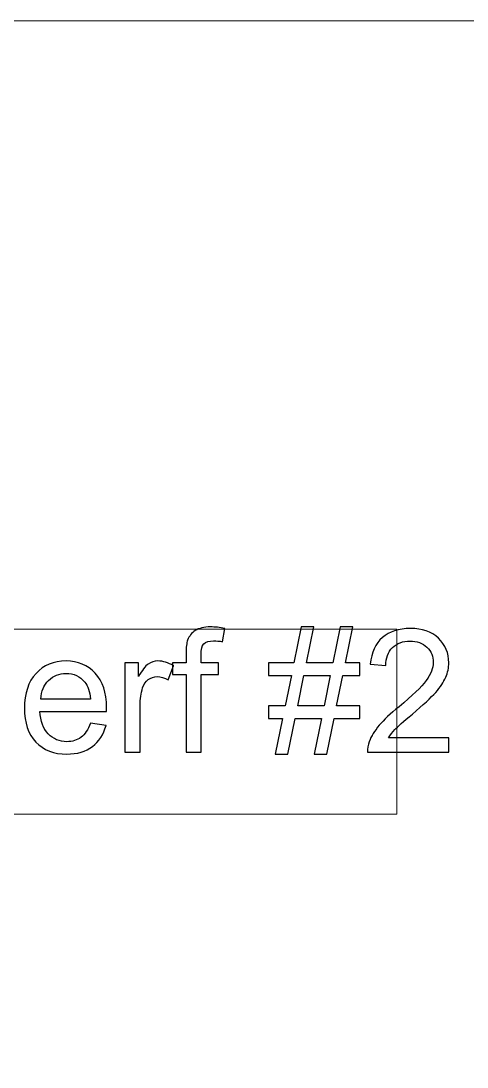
# Model space of a CAD drawing. Header units: centimetres. Extents: x -29.7 to 21.6, y -14.4 to 13.7.
# Drawn here: x 7.492 to 8.999, y 10.163 to 13.695 of the extents above; entities that cross this region are included whole.
import ezdxf

# ---------------------------------------------------------------- set-up
doc = ezdxf.new("R2010")
doc.units = ezdxf.units.CM
doc.header["$MEASUREMENT"] = 0
doc.layers.add('Layer 1', color=7, linetype='Continuous')

msp = doc.modelspace()

# ---------------------------------------------------------------- linework, layer by layer
at = {"layer": 'Layer 1', "color": 1, "lineweight": 9}
for points, knots in [([(1.28938, 9.70732), (1.28938, 9.70732), (1.28938, 13.6953), (1.28938, 13.6953), (1.28938, 13.6953), (1.28938, 13.6953), (11.25933, 13.6953), (11.25933, 13.6953), (11.25933, 13.6953), (11.25933, 13.6953), (11.25933, 9.70732), (11.25933, 9.70732)], [0, 0, 0, 0, 0.25, 0.25, 0.25, 0.25, 0.5, 0.5, 0.5, 0.5, 1, 1, 1, 1]), ([(8.76143, 11.01684), (8.76143, 11.01684), (4.28579, 11.01684), (4.28579, 11.01684), (4.28579, 11.01684), (4.28579, 11.01684), (4.28579, 11.64086), (4.28579, 11.64086), (4.28579, 11.64086), (4.28579, 11.64086), (8.76143, 11.64086), (8.76143, 11.64086), (8.76143, 11.64086), (8.76143, 11.64086), (8.76143, 11.01684), (8.76143, 11.01684)], [0, 0, 0, 0, 0.2, 0.2, 0.2, 0.2, 0.4, 0.4, 0.4, 0.4, 0.6, 0.6, 0.6, 0.6, 1, 1, 1, 1]), ([(8.76143, 11.01684), (8.76143, 11.01684), (4.28579, 11.01684), (4.28579, 11.01684), (4.28579, 11.01684), (4.28579, 11.01684), (4.28579, 11.64086), (4.28579, 11.64086), (4.28579, 11.64086), (4.28579, 11.64086), (8.76143, 11.64086), (8.76143, 11.64086), (8.76143, 11.64086), (8.76143, 11.64086), (8.76143, 11.01684), (8.76143, 11.01684)], [0, 0, 0, 0, 0.2, 0.2, 0.2, 0.2, 0.4, 0.4, 0.4, 0.4, 0.6, 0.6, 0.6, 0.6, 1, 1, 1, 1]), ([(8.05008, 11.22593), (8.05008, 11.22593), (8.05008, 11.48802), (8.05008, 11.48802), (8.05008, 11.48802), (8.05008, 11.48802), (8.00475, 11.48802), (8.00475, 11.48802), (8.00475, 11.48802), (8.00475, 11.48802), (8.00475, 11.52753), (8.00475, 11.52753), (8.00475, 11.52753), (8.00475, 11.52753), (8.05008, 11.52753), (8.05008, 11.52753), (8.05008, 11.52753), (8.05008, 11.52753), (8.05008, 11.55949), (8.05008, 11.55949), (8.05008, 11.55949), (8.05008, 11.57974), (8.05182, 11.59475), (8.0554, 11.60453), (8.0554, 11.60453), (8.06034, 11.6177), (8.06887, 11.62845), (8.08126, 11.63668), (8.08126, 11.63668), (8.09356, 11.64492), (8.1109, 11.64899), (8.13318, 11.64899), (8.13318, 11.64899), (8.14761, 11.64899), (8.16349, 11.64724), (8.18093, 11.64385), (8.18093, 11.64385), (8.18093, 11.64385), (8.17327, 11.59911), (8.17327, 11.59911), (8.17327, 11.59911), (8.16262, 11.60095), (8.15265, 11.60191), (8.14315, 11.60191), (8.14315, 11.60191), (8.12766, 11.60191), (8.11671, 11.59862), (8.11022, 11.59204), (8.11022, 11.59204), (8.10383, 11.58545), (8.10063, 11.57315), (8.10063, 11.55513), (8.10063, 11.55513), (8.10063, 11.55513), (8.10063, 11.52753), (8.10063, 11.52753), (8.10063, 11.52753), (8.10063, 11.52753), (8.15933, 11.52753), (8.15933, 11.52753), (8.15933, 11.52753), (8.15933, 11.52753), (8.15933, 11.48802), (8.15933, 11.48802), (8.15933, 11.48802), (8.15933, 11.48802), (8.10122, 11.48802), (8.10122, 11.48802), (8.10122, 11.48802), (8.10122, 11.48802), (8.10122, 11.22593), (8.10122, 11.22593), (8.10122, 11.22593), (8.10122, 11.22593), (8.05008, 11.22593), (8.05008, 11.22593)], [0, 0, 0, 0, 0.05, 0.05, 0.05, 0.05, 0.1, 0.1, 0.1, 0.1, 0.15, 0.15, 0.15, 0.15, 0.2, 0.2, 0.2, 0.2, 0.25, 0.25, 0.25, 0.25, 0.3, 0.3, 0.3, 0.3, 0.35, 0.35, 0.35, 0.35, 0.4, 0.4, 0.4, 0.4, 0.45, 0.45, 0.45, 0.45, 0.5, 0.5, 0.5, 0.5, 0.55, 0.55, 0.55, 0.55, 0.6, 0.6, 0.6, 0.6, 0.65, 0.65, 0.65, 0.65, 0.7, 0.7, 0.7, 0.7, 0.75, 0.75, 0.75, 0.75, 0.8, 0.8, 0.8, 0.8, 0.85, 0.85, 0.85, 0.85, 0.9, 0.9, 0.9, 0.9, 1, 1, 1, 1]), ([(8.35148, 11.21896), (8.35148, 11.21896), (8.37617, 11.33983), (8.37617, 11.33983), (8.37617, 11.33983), (8.37617, 11.33983), (8.32823, 11.33983), (8.32823, 11.33983), (8.32823, 11.33983), (8.32823, 11.33983), (8.32823, 11.38225), (8.32823, 11.38225), (8.32823, 11.38225), (8.32823, 11.38225), (8.38479, 11.38225), (8.38479, 11.38225), (8.38479, 11.38225), (8.38479, 11.38225), (8.40581, 11.48511), (8.40581, 11.48511), (8.40581, 11.48511), (8.40581, 11.48511), (8.32823, 11.48511), (8.32823, 11.48511), (8.32823, 11.48511), (8.32823, 11.48511), (8.32823, 11.52753), (8.32823, 11.52753), (8.32823, 11.52753), (8.32823, 11.52753), (8.41443, 11.52753), (8.41443, 11.52753), (8.41443, 11.52753), (8.41443, 11.52753), (8.43923, 11.64899), (8.43923, 11.64899), (8.43923, 11.64899), (8.43923, 11.64899), (8.48184, 11.64899), (8.48184, 11.64899), (8.48184, 11.64899), (8.48184, 11.64899), (8.45705, 11.52753), (8.45705, 11.52753), (8.45705, 11.52753), (8.45705, 11.52753), (8.54567, 11.52753), (8.54567, 11.52753), (8.54567, 11.52753), (8.54567, 11.52753), (8.57046, 11.64899), (8.57046, 11.64899), (8.57046, 11.64899), (8.57046, 11.64899), (8.61298, 11.64899), (8.61298, 11.64899), (8.61298, 11.64899), (8.61298, 11.64899), (8.58819, 11.52753), (8.58819, 11.52753), (8.58819, 11.52753), (8.58819, 11.52753), (8.63739, 11.52753), (8.63739, 11.52753), (8.63739, 11.52753), (8.63739, 11.52753), (8.63739, 11.48511), (8.63739, 11.48511), (8.63739, 11.48511), (8.63739, 11.48511), (8.57957, 11.48511), (8.57957, 11.48511), (8.57957, 11.48511), (8.57957, 11.48511), (8.55855, 11.38225), (8.55855, 11.38225), (8.55855, 11.38225), (8.55855, 11.38225), (8.63739, 11.38225), (8.63739, 11.38225), (8.63739, 11.38225), (8.63739, 11.38225), (8.63739, 11.33983), (8.63739, 11.33983), (8.63739, 11.33983), (8.63739, 11.33983), (8.54993, 11.33983), (8.54993, 11.33983), (8.54993, 11.33983), (8.54993, 11.33983), (8.52523, 11.21896), (8.52523, 11.21896), (8.52523, 11.21896), (8.52523, 11.21896), (8.48262, 11.21896), (8.48262, 11.21896), (8.48262, 11.21896), (8.48262, 11.21896), (8.50731, 11.33983), (8.50731, 11.33983), (8.50731, 11.33983), (8.50731, 11.33983), (8.41869, 11.33983), (8.41869, 11.33983), (8.41869, 11.33983), (8.41869, 11.33983), (8.39399, 11.21896), (8.39399, 11.21896), (8.39399, 11.21896), (8.39399, 11.21896), (8.35148, 11.21896), (8.35148, 11.21896)], [0, 0, 0, 0, 0.0344828, 0.0344828, 0.0344828, 0.0344828, 0.0689655, 0.0689655, 0.0689655, 0.0689655, 0.1034483, 0.1034483, 0.1034483, 0.1034483, 0.137931, 0.137931, 0.137931, 0.137931, 0.1724138, 0.1724138, 0.1724138, 0.1724138, 0.2068966, 0.2068966, 0.2068966, 0.2068966, 0.2413793, 0.2413793, 0.2413793, 0.2413793, 0.2758621, 0.2758621, 0.2758621, 0.2758621, 0.3103448, 0.3103448, 0.3103448, 0.3103448, 0.3448276, 0.3448276, 0.3448276, 0.3448276, 0.3793103, 0.3793103, 0.3793103, 0.3793103, 0.4137931, 0.4137931, 0.4137931, 0.4137931, 0.4482759, 0.4482759, 0.4482759, 0.4482759, 0.4827586, 0.4827586, 0.4827586, 0.4827586, 0.5172414, 0.5172414, 0.5172414, 0.5172414, 0.5517241, 0.5517241, 0.5517241, 0.5517241, 0.5862069, 0.5862069, 0.5862069, 0.5862069, 0.6206897, 0.6206897, 0.6206897, 0.6206897, 0.6551724, 0.6551724, 0.6551724, 0.6551724, 0.6896552, 0.6896552, 0.6896552, 0.6896552, 0.7241379, 0.7241379, 0.7241379, 0.7241379, 0.7586207, 0.7586207, 0.7586207, 0.7586207, 0.7931034, 0.7931034, 0.7931034, 0.7931034, 0.8275862, 0.8275862, 0.8275862, 0.8275862, 0.862069, 0.862069, 0.862069, 0.862069, 0.8965517, 0.8965517, 0.8965517, 0.8965517, 0.9310345, 0.9310345, 0.9310345, 0.9310345, 1, 1, 1, 1]), ([(8.93792, 11.27474), (8.93792, 11.27474), (8.93792, 11.22593), (8.93792, 11.22593), (8.93792, 11.22593), (8.93792, 11.22593), (8.66247, 11.22593), (8.66247, 11.22593), (8.66247, 11.22593), (8.66209, 11.23823), (8.66412, 11.25005), (8.66848, 11.26148), (8.66848, 11.26148), (8.67555, 11.28017), (8.68688, 11.29867), (8.70247, 11.31678), (8.70247, 11.31678), (8.71807, 11.33489), (8.74034, 11.35581), (8.7693, 11.37954), (8.7693, 11.37954), (8.81434, 11.41663), (8.84494, 11.44598), (8.86092, 11.46768), (8.86092, 11.46768), (8.877, 11.48937), (8.88504, 11.5099), (8.88504, 11.52927), (8.88504, 11.52927), (8.88504, 11.54952), (8.87778, 11.56656), (8.86325, 11.58051), (8.86325, 11.58051), (8.84872, 11.59436), (8.82974, 11.60133), (8.8064, 11.60133), (8.8064, 11.60133), (8.7817, 11.60133), (8.76194, 11.59397), (8.74712, 11.57925), (8.74712, 11.57925), (8.7323, 11.56463), (8.72485, 11.54429), (8.72465, 11.51823), (8.72465, 11.51823), (8.72465, 11.51823), (8.67235, 11.52346), (8.67235, 11.52346), (8.67235, 11.52346), (8.67594, 11.56259), (8.68949, 11.59242), (8.71293, 11.61296), (8.71293, 11.61296), (8.73647, 11.63349), (8.76795, 11.64376), (8.80756, 11.64376), (8.80756, 11.64376), (8.84746, 11.64376), (8.87913, 11.63271), (8.90238, 11.61053), (8.90238, 11.61053), (8.92572, 11.58836), (8.93734, 11.56085), (8.93734, 11.52811), (8.93734, 11.52811), (8.93734, 11.51145), (8.93395, 11.49509), (8.92708, 11.47901), (8.92708, 11.47901), (8.9203, 11.46283), (8.90896, 11.44588), (8.89318, 11.42806), (8.89318, 11.42806), (8.87729, 11.41034), (8.85105, 11.38583), (8.81444, 11.35484), (8.81444, 11.35484), (8.78373, 11.32908), (8.76397, 11.31165), (8.75526, 11.30244), (8.75526, 11.30244), (8.74654, 11.29324), (8.73937, 11.28404), (8.73366, 11.27474), (8.73366, 11.27474), (8.73366, 11.27474), (8.93792, 11.27474), (8.93792, 11.27474)], [0, 0, 0, 0, 0.0434783, 0.0434783, 0.0434783, 0.0434783, 0.0869565, 0.0869565, 0.0869565, 0.0869565, 0.1304348, 0.1304348, 0.1304348, 0.1304348, 0.173913, 0.173913, 0.173913, 0.173913, 0.2173913, 0.2173913, 0.2173913, 0.2173913, 0.2608696, 0.2608696, 0.2608696, 0.2608696, 0.3043478, 0.3043478, 0.3043478, 0.3043478, 0.3478261, 0.3478261, 0.3478261, 0.3478261, 0.3913043, 0.3913043, 0.3913043, 0.3913043, 0.4347826, 0.4347826, 0.4347826, 0.4347826, 0.4782609, 0.4782609, 0.4782609, 0.4782609, 0.5217391, 0.5217391, 0.5217391, 0.5217391, 0.5652174, 0.5652174, 0.5652174, 0.5652174, 0.6086957, 0.6086957, 0.6086957, 0.6086957, 0.6521739, 0.6521739, 0.6521739, 0.6521739, 0.6956522, 0.6956522, 0.6956522, 0.6956522, 0.7391304, 0.7391304, 0.7391304, 0.7391304, 0.7826087, 0.7826087, 0.7826087, 0.7826087, 0.826087, 0.826087, 0.826087, 0.826087, 0.8695652, 0.8695652, 0.8695652, 0.8695652, 0.9130435, 0.9130435, 0.9130435, 0.9130435, 1, 1, 1, 1]), ([(7.72688, 11.32356), (7.72688, 11.32356), (7.77976, 11.31658), (7.77976, 11.31658), (7.77976, 11.31658), (7.77153, 11.28588), (7.75613, 11.26196), (7.73366, 11.24501), (7.73366, 11.24501), (7.71119, 11.22806), (7.68252, 11.21954), (7.64756, 11.21954), (7.64756, 11.21954), (7.60359, 11.21954), (7.56872, 11.2331), (7.54296, 11.26022), (7.54296, 11.26022), (7.51719, 11.28724), (7.50431, 11.3253), (7.50431, 11.37421), (7.50431, 11.37421), (7.50431, 11.42477), (7.51729, 11.46409), (7.54334, 11.49199), (7.54334, 11.49199), (7.5694, 11.51998), (7.6032, 11.53392), (7.64475, 11.53392), (7.64475, 11.53392), (7.68494, 11.53392), (7.71778, 11.52027), (7.74325, 11.49286), (7.74325, 11.49286), (7.76872, 11.46545), (7.78151, 11.4269), (7.78151, 11.37721), (7.78151, 11.37721), (7.78151, 11.37421), (7.78141, 11.36966), (7.78122, 11.36366), (7.78122, 11.36366), (7.78122, 11.36366), (7.55661, 11.36366), (7.55661, 11.36366), (7.55661, 11.36366), (7.55855, 11.33063), (7.56785, 11.30525), (7.5847, 11.28772), (7.5847, 11.28772), (7.60146, 11.27019), (7.62247, 11.26138), (7.64756, 11.26138), (7.64756, 11.26138), (7.66625, 11.26138), (7.68223, 11.26632), (7.6954, 11.2762), (7.6954, 11.2762), (7.70867, 11.28608), (7.71913, 11.30186), (7.72688, 11.32356)], [0, 0, 0, 0, 0.0625, 0.0625, 0.0625, 0.0625, 0.125, 0.125, 0.125, 0.125, 0.1875, 0.1875, 0.1875, 0.1875, 0.25, 0.25, 0.25, 0.25, 0.3125, 0.3125, 0.3125, 0.3125, 0.375, 0.375, 0.375, 0.375, 0.4375, 0.4375, 0.4375, 0.4375, 0.5, 0.5, 0.5, 0.5, 0.5625, 0.5625, 0.5625, 0.5625, 0.625, 0.625, 0.625, 0.625, 0.6875, 0.6875, 0.6875, 0.6875, 0.75, 0.75, 0.75, 0.75, 0.8125, 0.8125, 0.8125, 0.8125, 0.875, 0.875, 0.875, 0.875, 1, 1, 1, 1]), ([(7.84378, 11.22593), (7.84378, 11.22593), (7.84378, 11.52753), (7.84378, 11.52753), (7.84378, 11.52753), (7.84378, 11.52753), (7.88969, 11.52753), (7.88969, 11.52753), (7.88969, 11.52753), (7.88969, 11.52753), (7.88969, 11.48133), (7.88969, 11.48133), (7.88969, 11.48133), (7.90141, 11.50274), (7.91226, 11.51688), (7.92223, 11.52366), (7.92223, 11.52366), (7.93221, 11.53053), (7.94315, 11.53392), (7.95507, 11.53392), (7.95507, 11.53392), (7.97231, 11.53392), (7.98984, 11.5285), (8.00766, 11.51775), (8.00766, 11.51775), (8.00766, 11.51775), (7.98945, 11.47058), (7.98945, 11.47058), (7.98945, 11.47058), (7.97705, 11.47755), (7.96466, 11.48104), (7.95226, 11.48104), (7.95226, 11.48104), (7.94112, 11.48104), (7.93114, 11.47765), (7.92233, 11.47097), (7.92233, 11.47097), (7.91352, 11.46429), (7.90722, 11.45499), (7.90344, 11.44308), (7.90344, 11.44308), (7.89773, 11.42496), (7.89492, 11.40511), (7.89492, 11.38351), (7.89492, 11.38351), (7.89492, 11.38351), (7.89492, 11.22593), (7.89492, 11.22593), (7.89492, 11.22593), (7.89492, 11.22593), (7.84378, 11.22593), (7.84378, 11.22593)], [0, 0, 0, 0, 0.0714286, 0.0714286, 0.0714286, 0.0714286, 0.1428571, 0.1428571, 0.1428571, 0.1428571, 0.2142857, 0.2142857, 0.2142857, 0.2142857, 0.2857143, 0.2857143, 0.2857143, 0.2857143, 0.3571429, 0.3571429, 0.3571429, 0.3571429, 0.4285714, 0.4285714, 0.4285714, 0.4285714, 0.5, 0.5, 0.5, 0.5, 0.5714286, 0.5714286, 0.5714286, 0.5714286, 0.6428571, 0.6428571, 0.6428571, 0.6428571, 0.7142857, 0.7142857, 0.7142857, 0.7142857, 0.7857143, 0.7857143, 0.7857143, 0.7857143, 0.8571429, 0.8571429, 0.8571429, 0.8571429, 1, 1, 1, 1]), ([(7.55952, 11.4055), (7.55952, 11.4055), (7.72746, 11.4055), (7.72746, 11.4055), (7.72746, 11.4055), (7.72523, 11.43087), (7.71874, 11.44985), (7.70819, 11.46254), (7.70819, 11.46254), (7.69201, 11.4822), (7.6709, 11.49208), (7.64504, 11.49208), (7.64504, 11.49208), (7.6216, 11.49208), (7.60194, 11.48424), (7.58596, 11.46855), (7.58596, 11.46855), (7.57007, 11.45286), (7.56126, 11.43184), (7.55952, 11.4055)], [0, 0, 0, 0, 0.1666667, 0.1666667, 0.1666667, 0.1666667, 0.3333333, 0.3333333, 0.3333333, 0.3333333, 0.5, 0.5, 0.5, 0.5, 0.6666667, 0.6666667, 0.6666667, 0.6666667, 1, 1, 1, 1]), ([(8.42731, 11.38225), (8.42731, 11.38225), (8.51593, 11.38225), (8.51593, 11.38225), (8.51593, 11.38225), (8.51593, 11.38225), (8.53695, 11.48511), (8.53695, 11.48511), (8.53695, 11.48511), (8.53695, 11.48511), (8.44833, 11.48511), (8.44833, 11.48511), (8.44833, 11.48511), (8.44833, 11.48511), (8.42731, 11.38225), (8.42731, 11.38225)], [0, 0, 0, 0, 0.2, 0.2, 0.2, 0.2, 0.4, 0.4, 0.4, 0.4, 0.6, 0.6, 0.6, 0.6, 1, 1, 1, 1])]:
    msp.add_open_spline(points, degree=3, knots=knots, dxfattribs=at)
at = {"layer": 'Layer 1', "color": 250}
for points, knots in [([(8.05008, 11.22593), (8.05008, 11.22593), (8.05008, 11.48802), (8.05008, 11.48802), (8.05008, 11.48802), (8.05008, 11.48802), (8.00475, 11.48802), (8.00475, 11.48802), (8.00475, 11.48802), (8.00475, 11.48802), (8.00475, 11.52753), (8.00475, 11.52753), (8.00475, 11.52753), (8.00475, 11.52753), (8.05008, 11.52753), (8.05008, 11.52753), (8.05008, 11.52753), (8.05008, 11.52753), (8.05008, 11.55949), (8.05008, 11.55949), (8.05008, 11.55949), (8.05008, 11.57974), (8.05182, 11.59475), (8.0554, 11.60453), (8.0554, 11.60453), (8.06034, 11.6177), (8.06887, 11.62845), (8.08126, 11.63668), (8.08126, 11.63668), (8.09356, 11.64492), (8.1109, 11.64899), (8.13318, 11.64899), (8.13318, 11.64899), (8.14761, 11.64899), (8.16349, 11.64724), (8.18093, 11.64385), (8.18093, 11.64385), (8.18093, 11.64385), (8.17327, 11.59911), (8.17327, 11.59911), (8.17327, 11.59911), (8.16262, 11.60095), (8.15265, 11.60191), (8.14315, 11.60191), (8.14315, 11.60191), (8.12766, 11.60191), (8.11671, 11.59862), (8.11022, 11.59204), (8.11022, 11.59204), (8.10383, 11.58545), (8.10063, 11.57315), (8.10063, 11.55513), (8.10063, 11.55513), (8.10063, 11.55513), (8.10063, 11.52753), (8.10063, 11.52753), (8.10063, 11.52753), (8.10063, 11.52753), (8.15933, 11.52753), (8.15933, 11.52753), (8.15933, 11.52753), (8.15933, 11.52753), (8.15933, 11.48802), (8.15933, 11.48802), (8.15933, 11.48802), (8.15933, 11.48802), (8.10122, 11.48802), (8.10122, 11.48802), (8.10122, 11.48802), (8.10122, 11.48802), (8.10122, 11.22593), (8.10122, 11.22593), (8.10122, 11.22593), (8.10122, 11.22593), (8.05008, 11.22593), (8.05008, 11.22593)], [0, 0, 0, 0, 0.05, 0.05, 0.05, 0.05, 0.1, 0.1, 0.1, 0.1, 0.15, 0.15, 0.15, 0.15, 0.2, 0.2, 0.2, 0.2, 0.25, 0.25, 0.25, 0.25, 0.3, 0.3, 0.3, 0.3, 0.35, 0.35, 0.35, 0.35, 0.4, 0.4, 0.4, 0.4, 0.45, 0.45, 0.45, 0.45, 0.5, 0.5, 0.5, 0.5, 0.55, 0.55, 0.55, 0.55, 0.6, 0.6, 0.6, 0.6, 0.65, 0.65, 0.65, 0.65, 0.7, 0.7, 0.7, 0.7, 0.75, 0.75, 0.75, 0.75, 0.8, 0.8, 0.8, 0.8, 0.85, 0.85, 0.85, 0.85, 0.9, 0.9, 0.9, 0.9, 1, 1, 1, 1]), ([(8.35148, 11.21896), (8.35148, 11.21896), (8.37617, 11.33983), (8.37617, 11.33983), (8.37617, 11.33983), (8.37617, 11.33983), (8.32823, 11.33983), (8.32823, 11.33983), (8.32823, 11.33983), (8.32823, 11.33983), (8.32823, 11.38225), (8.32823, 11.38225), (8.32823, 11.38225), (8.32823, 11.38225), (8.38479, 11.38225), (8.38479, 11.38225), (8.38479, 11.38225), (8.38479, 11.38225), (8.40581, 11.48511), (8.40581, 11.48511), (8.40581, 11.48511), (8.40581, 11.48511), (8.32823, 11.48511), (8.32823, 11.48511), (8.32823, 11.48511), (8.32823, 11.48511), (8.32823, 11.52753), (8.32823, 11.52753), (8.32823, 11.52753), (8.32823, 11.52753), (8.41443, 11.52753), (8.41443, 11.52753), (8.41443, 11.52753), (8.41443, 11.52753), (8.43923, 11.64899), (8.43923, 11.64899), (8.43923, 11.64899), (8.43923, 11.64899), (8.48184, 11.64899), (8.48184, 11.64899), (8.48184, 11.64899), (8.48184, 11.64899), (8.45705, 11.52753), (8.45705, 11.52753), (8.45705, 11.52753), (8.45705, 11.52753), (8.54567, 11.52753), (8.54567, 11.52753), (8.54567, 11.52753), (8.54567, 11.52753), (8.57046, 11.64899), (8.57046, 11.64899), (8.57046, 11.64899), (8.57046, 11.64899), (8.61298, 11.64899), (8.61298, 11.64899), (8.61298, 11.64899), (8.61298, 11.64899), (8.58819, 11.52753), (8.58819, 11.52753), (8.58819, 11.52753), (8.58819, 11.52753), (8.63739, 11.52753), (8.63739, 11.52753), (8.63739, 11.52753), (8.63739, 11.52753), (8.63739, 11.48511), (8.63739, 11.48511), (8.63739, 11.48511), (8.63739, 11.48511), (8.57957, 11.48511), (8.57957, 11.48511), (8.57957, 11.48511), (8.57957, 11.48511), (8.55855, 11.38225), (8.55855, 11.38225), (8.55855, 11.38225), (8.55855, 11.38225), (8.63739, 11.38225), (8.63739, 11.38225), (8.63739, 11.38225), (8.63739, 11.38225), (8.63739, 11.33983), (8.63739, 11.33983), (8.63739, 11.33983), (8.63739, 11.33983), (8.54993, 11.33983), (8.54993, 11.33983), (8.54993, 11.33983), (8.54993, 11.33983), (8.52523, 11.21896), (8.52523, 11.21896), (8.52523, 11.21896), (8.52523, 11.21896), (8.48262, 11.21896), (8.48262, 11.21896), (8.48262, 11.21896), (8.48262, 11.21896), (8.50731, 11.33983), (8.50731, 11.33983), (8.50731, 11.33983), (8.50731, 11.33983), (8.41869, 11.33983), (8.41869, 11.33983), (8.41869, 11.33983), (8.41869, 11.33983), (8.39399, 11.21896), (8.39399, 11.21896), (8.39399, 11.21896), (8.39399, 11.21896), (8.35148, 11.21896), (8.35148, 11.21896)], [0, 0, 0, 0, 0.0344828, 0.0344828, 0.0344828, 0.0344828, 0.0689655, 0.0689655, 0.0689655, 0.0689655, 0.1034483, 0.1034483, 0.1034483, 0.1034483, 0.137931, 0.137931, 0.137931, 0.137931, 0.1724138, 0.1724138, 0.1724138, 0.1724138, 0.2068966, 0.2068966, 0.2068966, 0.2068966, 0.2413793, 0.2413793, 0.2413793, 0.2413793, 0.2758621, 0.2758621, 0.2758621, 0.2758621, 0.3103448, 0.3103448, 0.3103448, 0.3103448, 0.3448276, 0.3448276, 0.3448276, 0.3448276, 0.3793103, 0.3793103, 0.3793103, 0.3793103, 0.4137931, 0.4137931, 0.4137931, 0.4137931, 0.4482759, 0.4482759, 0.4482759, 0.4482759, 0.4827586, 0.4827586, 0.4827586, 0.4827586, 0.5172414, 0.5172414, 0.5172414, 0.5172414, 0.5517241, 0.5517241, 0.5517241, 0.5517241, 0.5862069, 0.5862069, 0.5862069, 0.5862069, 0.6206897, 0.6206897, 0.6206897, 0.6206897, 0.6551724, 0.6551724, 0.6551724, 0.6551724, 0.6896552, 0.6896552, 0.6896552, 0.6896552, 0.7241379, 0.7241379, 0.7241379, 0.7241379, 0.7586207, 0.7586207, 0.7586207, 0.7586207, 0.7931034, 0.7931034, 0.7931034, 0.7931034, 0.8275862, 0.8275862, 0.8275862, 0.8275862, 0.862069, 0.862069, 0.862069, 0.862069, 0.8965517, 0.8965517, 0.8965517, 0.8965517, 0.9310345, 0.9310345, 0.9310345, 0.9310345, 1, 1, 1, 1]), ([(8.93792, 11.27474), (8.93792, 11.27474), (8.93792, 11.22593), (8.93792, 11.22593), (8.93792, 11.22593), (8.93792, 11.22593), (8.66247, 11.22593), (8.66247, 11.22593), (8.66247, 11.22593), (8.66209, 11.23823), (8.66412, 11.25005), (8.66848, 11.26148), (8.66848, 11.26148), (8.67555, 11.28017), (8.68688, 11.29867), (8.70247, 11.31678), (8.70247, 11.31678), (8.71807, 11.33489), (8.74034, 11.35581), (8.7693, 11.37954), (8.7693, 11.37954), (8.81434, 11.41663), (8.84494, 11.44598), (8.86092, 11.46768), (8.86092, 11.46768), (8.877, 11.48937), (8.88504, 11.5099), (8.88504, 11.52927), (8.88504, 11.52927), (8.88504, 11.54952), (8.87778, 11.56656), (8.86325, 11.58051), (8.86325, 11.58051), (8.84872, 11.59436), (8.82974, 11.60133), (8.8064, 11.60133), (8.8064, 11.60133), (8.7817, 11.60133), (8.76194, 11.59397), (8.74712, 11.57925), (8.74712, 11.57925), (8.7323, 11.56463), (8.72485, 11.54429), (8.72465, 11.51823), (8.72465, 11.51823), (8.72465, 11.51823), (8.67235, 11.52346), (8.67235, 11.52346), (8.67235, 11.52346), (8.67594, 11.56259), (8.68949, 11.59242), (8.71293, 11.61296), (8.71293, 11.61296), (8.73647, 11.63349), (8.76795, 11.64376), (8.80756, 11.64376), (8.80756, 11.64376), (8.84746, 11.64376), (8.87913, 11.63271), (8.90238, 11.61053), (8.90238, 11.61053), (8.92572, 11.58836), (8.93734, 11.56085), (8.93734, 11.52811), (8.93734, 11.52811), (8.93734, 11.51145), (8.93395, 11.49509), (8.92708, 11.47901), (8.92708, 11.47901), (8.9203, 11.46283), (8.90896, 11.44588), (8.89318, 11.42806), (8.89318, 11.42806), (8.87729, 11.41034), (8.85105, 11.38583), (8.81444, 11.35484), (8.81444, 11.35484), (8.78373, 11.32908), (8.76397, 11.31165), (8.75526, 11.30244), (8.75526, 11.30244), (8.74654, 11.29324), (8.73937, 11.28404), (8.73366, 11.27474), (8.73366, 11.27474), (8.73366, 11.27474), (8.93792, 11.27474), (8.93792, 11.27474)], [0, 0, 0, 0, 0.0434783, 0.0434783, 0.0434783, 0.0434783, 0.0869565, 0.0869565, 0.0869565, 0.0869565, 0.1304348, 0.1304348, 0.1304348, 0.1304348, 0.173913, 0.173913, 0.173913, 0.173913, 0.2173913, 0.2173913, 0.2173913, 0.2173913, 0.2608696, 0.2608696, 0.2608696, 0.2608696, 0.3043478, 0.3043478, 0.3043478, 0.3043478, 0.3478261, 0.3478261, 0.3478261, 0.3478261, 0.3913043, 0.3913043, 0.3913043, 0.3913043, 0.4347826, 0.4347826, 0.4347826, 0.4347826, 0.4782609, 0.4782609, 0.4782609, 0.4782609, 0.5217391, 0.5217391, 0.5217391, 0.5217391, 0.5652174, 0.5652174, 0.5652174, 0.5652174, 0.6086957, 0.6086957, 0.6086957, 0.6086957, 0.6521739, 0.6521739, 0.6521739, 0.6521739, 0.6956522, 0.6956522, 0.6956522, 0.6956522, 0.7391304, 0.7391304, 0.7391304, 0.7391304, 0.7826087, 0.7826087, 0.7826087, 0.7826087, 0.826087, 0.826087, 0.826087, 0.826087, 0.8695652, 0.8695652, 0.8695652, 0.8695652, 0.9130435, 0.9130435, 0.9130435, 0.9130435, 1, 1, 1, 1]), ([(7.72688, 11.32356), (7.72688, 11.32356), (7.77976, 11.31658), (7.77976, 11.31658), (7.77976, 11.31658), (7.77153, 11.28588), (7.75613, 11.26196), (7.73366, 11.24501), (7.73366, 11.24501), (7.71119, 11.22806), (7.68252, 11.21954), (7.64756, 11.21954), (7.64756, 11.21954), (7.60359, 11.21954), (7.56872, 11.2331), (7.54296, 11.26022), (7.54296, 11.26022), (7.51719, 11.28724), (7.50431, 11.3253), (7.50431, 11.37421), (7.50431, 11.37421), (7.50431, 11.42477), (7.51729, 11.46409), (7.54334, 11.49199), (7.54334, 11.49199), (7.5694, 11.51998), (7.6032, 11.53392), (7.64475, 11.53392), (7.64475, 11.53392), (7.68494, 11.53392), (7.71778, 11.52027), (7.74325, 11.49286), (7.74325, 11.49286), (7.76872, 11.46545), (7.78151, 11.4269), (7.78151, 11.37721), (7.78151, 11.37721), (7.78151, 11.37421), (7.78141, 11.36966), (7.78122, 11.36366), (7.78122, 11.36366), (7.78122, 11.36366), (7.55661, 11.36366), (7.55661, 11.36366), (7.55661, 11.36366), (7.55855, 11.33063), (7.56785, 11.30525), (7.5847, 11.28772), (7.5847, 11.28772), (7.60146, 11.27019), (7.62247, 11.26138), (7.64756, 11.26138), (7.64756, 11.26138), (7.66625, 11.26138), (7.68223, 11.26632), (7.6954, 11.2762), (7.6954, 11.2762), (7.70867, 11.28608), (7.71913, 11.30186), (7.72688, 11.32356)], [0, 0, 0, 0, 0.0625, 0.0625, 0.0625, 0.0625, 0.125, 0.125, 0.125, 0.125, 0.1875, 0.1875, 0.1875, 0.1875, 0.25, 0.25, 0.25, 0.25, 0.3125, 0.3125, 0.3125, 0.3125, 0.375, 0.375, 0.375, 0.375, 0.4375, 0.4375, 0.4375, 0.4375, 0.5, 0.5, 0.5, 0.5, 0.5625, 0.5625, 0.5625, 0.5625, 0.625, 0.625, 0.625, 0.625, 0.6875, 0.6875, 0.6875, 0.6875, 0.75, 0.75, 0.75, 0.75, 0.8125, 0.8125, 0.8125, 0.8125, 0.875, 0.875, 0.875, 0.875, 1, 1, 1, 1]), ([(7.84378, 11.22593), (7.84378, 11.22593), (7.84378, 11.52753), (7.84378, 11.52753), (7.84378, 11.52753), (7.84378, 11.52753), (7.88969, 11.52753), (7.88969, 11.52753), (7.88969, 11.52753), (7.88969, 11.52753), (7.88969, 11.48133), (7.88969, 11.48133), (7.88969, 11.48133), (7.90141, 11.50274), (7.91226, 11.51688), (7.92223, 11.52366), (7.92223, 11.52366), (7.93221, 11.53053), (7.94315, 11.53392), (7.95507, 11.53392), (7.95507, 11.53392), (7.97231, 11.53392), (7.98984, 11.5285), (8.00766, 11.51775), (8.00766, 11.51775), (8.00766, 11.51775), (7.98945, 11.47058), (7.98945, 11.47058), (7.98945, 11.47058), (7.97705, 11.47755), (7.96466, 11.48104), (7.95226, 11.48104), (7.95226, 11.48104), (7.94112, 11.48104), (7.93114, 11.47765), (7.92233, 11.47097), (7.92233, 11.47097), (7.91352, 11.46429), (7.90722, 11.45499), (7.90344, 11.44308), (7.90344, 11.44308), (7.89773, 11.42496), (7.89492, 11.40511), (7.89492, 11.38351), (7.89492, 11.38351), (7.89492, 11.38351), (7.89492, 11.22593), (7.89492, 11.22593), (7.89492, 11.22593), (7.89492, 11.22593), (7.84378, 11.22593), (7.84378, 11.22593)], [0, 0, 0, 0, 0.0714286, 0.0714286, 0.0714286, 0.0714286, 0.1428571, 0.1428571, 0.1428571, 0.1428571, 0.2142857, 0.2142857, 0.2142857, 0.2142857, 0.2857143, 0.2857143, 0.2857143, 0.2857143, 0.3571429, 0.3571429, 0.3571429, 0.3571429, 0.4285714, 0.4285714, 0.4285714, 0.4285714, 0.5, 0.5, 0.5, 0.5, 0.5714286, 0.5714286, 0.5714286, 0.5714286, 0.6428571, 0.6428571, 0.6428571, 0.6428571, 0.7142857, 0.7142857, 0.7142857, 0.7142857, 0.7857143, 0.7857143, 0.7857143, 0.7857143, 0.8571429, 0.8571429, 0.8571429, 0.8571429, 1, 1, 1, 1]), ([(7.55952, 11.4055), (7.55952, 11.4055), (7.72746, 11.4055), (7.72746, 11.4055), (7.72746, 11.4055), (7.72523, 11.43087), (7.71874, 11.44985), (7.70819, 11.46254), (7.70819, 11.46254), (7.69201, 11.4822), (7.6709, 11.49208), (7.64504, 11.49208), (7.64504, 11.49208), (7.6216, 11.49208), (7.60194, 11.48424), (7.58596, 11.46855), (7.58596, 11.46855), (7.57007, 11.45286), (7.56126, 11.43184), (7.55952, 11.4055)], [0, 0, 0, 0, 0.1666667, 0.1666667, 0.1666667, 0.1666667, 0.3333333, 0.3333333, 0.3333333, 0.3333333, 0.5, 0.5, 0.5, 0.5, 0.6666667, 0.6666667, 0.6666667, 0.6666667, 1, 1, 1, 1]), ([(8.42731, 11.38225), (8.42731, 11.38225), (8.51593, 11.38225), (8.51593, 11.38225), (8.51593, 11.38225), (8.51593, 11.38225), (8.53695, 11.48511), (8.53695, 11.48511), (8.53695, 11.48511), (8.53695, 11.48511), (8.44833, 11.48511), (8.44833, 11.48511), (8.44833, 11.48511), (8.44833, 11.48511), (8.42731, 11.38225), (8.42731, 11.38225)], [0, 0, 0, 0, 0.2, 0.2, 0.2, 0.2, 0.4, 0.4, 0.4, 0.4, 0.6, 0.6, 0.6, 0.6, 1, 1, 1, 1])]:
    msp.add_open_spline(points, degree=3, knots=knots, dxfattribs=at)

doc.saveas('drawing.dxf')
